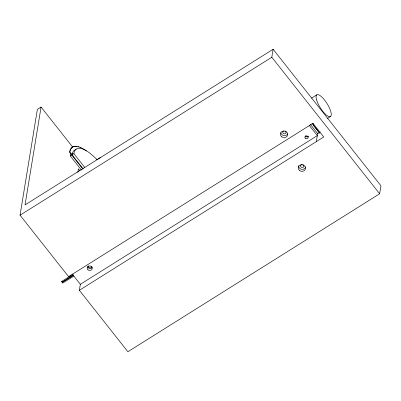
<?xml version="1.0" encoding="UTF-8"?>
<svg xmlns="http://www.w3.org/2000/svg" width="401" height="401" viewBox="0 0 401 401"><rect width="100%" height="100%" fill="white"/><g stroke="black" fill="none" stroke-linecap="round" stroke-linejoin="round"><path stroke-width="0.6" d="M41.072 107.057L25.047 204.896L273.111 49.263L380.95 185.798L379.642 193.788L127.889 351.737L79.358 290.294L323.732 136.977L312.95 123.323L68.576 276.64L20.05 215.202L37.378 109.373L41.072 107.057L72.877 147.332M77.854 172.435L78.446 168.841L79.964 170.771M79.358 290.294L80.34 284.304L72.255 274.063M379.642 193.788L271.808 57.253L273.111 49.263M313.387 123.734L313.191 124.932L319.652 133.107M316.349 141.608L317.657 133.623L310.339 124.36M73.779 274.916L62.175 282.194L61.824 281.918L61.674 281.432L72.746 274.484M62.175 282.194L62.025 281.708M73.393 275.302L62.32 282.249L62.471 282.735L62.822 283.011L73.899 276.063M62.822 283.011L62.355 282.234M81.423 170.064L70.255 155.919L71.734 154.997M97.157 159.814A45.829 14.18 57.9 0 0 73.874 153.653L72.03 154.811A45.829 14.18 57.9 0 1 76.115 149.528M96.902 159.688L100.591 157.377M20.05 215.202L271.808 57.253M311.517 98.165L316.715 94.907M327.527 118.385L330.645 116.43M307.432 136.982L308.414 136.365M317.657 133.623L320.294 131.969M80.34 284.304L317.331 135.618L309.241 125.378M61.674 281.432L61.96 281.612M311.993 123.408L319.637 133.087M305.367 136.235L306.088 137.147M73.874 153.653L84.656 167.302M83.218 168.976L69.869 152.079A49.493 15.318 57.9 0 1 86.365 150.982M82.922 169.162L69.573 152.265A49.493 15.318 57.9 0 1 76.596 146.515M92.235 267.397A2.521 2.261 9.3 0 1 89.654 268.444A2.521 2.261 9.3 0 1 87.578 266.595M308.209 136.18A1.649 1.479 9.3 0 1 305.367 135.914M285.071 130.967A1.649 1.479 9.3 0 1 285.712 133.237A1.649 1.479 9.3 0 1 283.131 133.207A1.649 1.479 9.3 0 1 283.677 130.947M302.615 164.616A1.649 1.479 9.3 0 1 303.587 166.911A1.649 1.479 9.3 0 1 300.89 166.876A1.649 1.479 9.3 0 1 301.763 164.605M305.793 166.861A3.664 3.288 9.3 0 1 301.657 169.287A3.664 3.288 9.3 0 1 298.58 165.618M287.687 133.859A3.664 3.288 9.3 0 1 283.838 135.543A3.664 3.288 9.3 0 1 280.785 132.671M71.995 153.784A45.829 14.18 57.9 0 1 72.17 153.237M70.255 155.919A45.829 14.18 57.9 0 1 70.696 154.159M77.849 146.781A49.493 15.318 57.9 0 1 78.506 146.977M79.884 147.493A49.493 15.318 57.9 0 1 80.601 147.814M91.849 266.53A1.835 1.644 9.3 0 1 89.759 267.838A1.835 1.644 9.3 0 1 88.235 265.908M87.999 269.818A2.521 2.261 9.3 0 0 92.165 268.8A2.521 2.261 9.3 0 0 88.977 266.023A2.521 2.261 9.3 0 0 87.999 269.818M305.377 138.34A1.649 1.479 9.3 0 0 308.113 137.708A1.649 1.479 9.3 0 0 306.058 135.864A1.649 1.479 9.3 0 0 305.377 138.34M299.432 170.4A3.664 3.288 9.3 0 0 305.467 168.856A3.664 3.288 9.3 0 0 300.785 164.866A3.664 3.288 9.3 0 0 299.432 170.4M281.612 136.661A3.664 3.288 9.3 0 0 287.647 135.112A3.664 3.288 9.3 0 0 282.966 131.122A3.664 3.288 9.3 0 0 281.612 136.661M316.595 99.899A12.832 3.97 57.9 0 0 329.617 116.736A12.832 3.97 57.9 0 0 324.82 100.37A12.832 3.97 57.9 0 0 316.595 99.899"/></g></svg>
